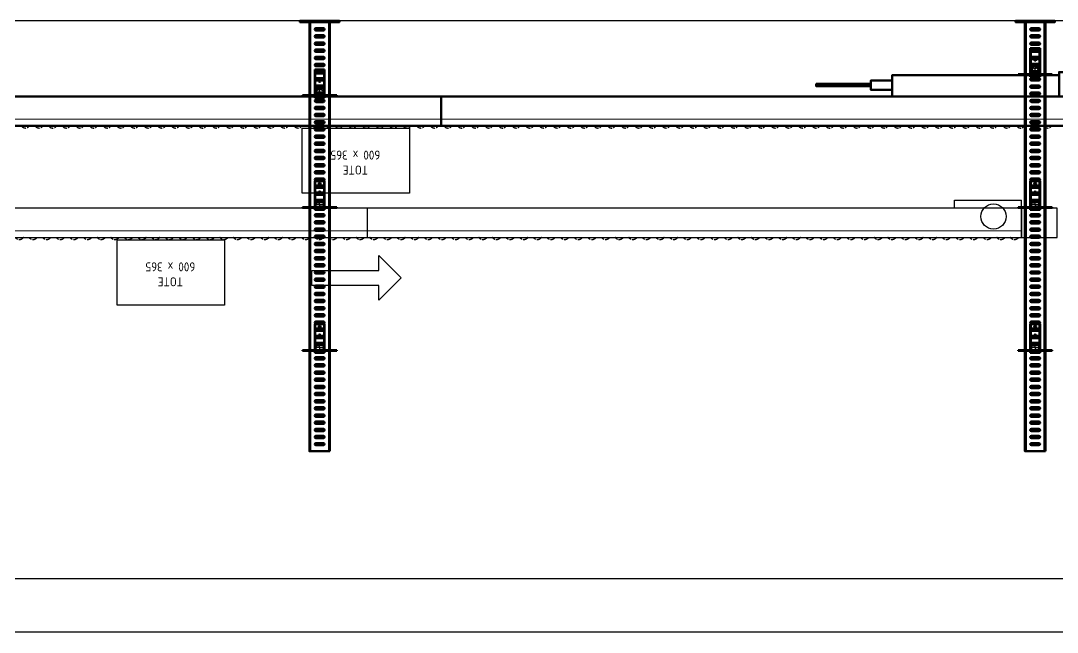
# Model space of a CAD drawing. Header units: millimetres. Extents: x 0 to 461941, y -159644 to 4828.
# Drawn here: x 221926 to 227721, y -145818 to -142398 of the extents above; entities that cross this region are included whole.
import ezdxf

# ---------------------------------------------------------------- set-up
doc = ezdxf.new("R2010")
doc.units = ezdxf.units.MM
for name, pattern in [('Xref Conv Decant Empty Tote$0$AM_ISO02W050', [7.5, 6, -1.5]), ('Xref Conv Decant Empty Tote$0$H', [6, 4, -2]), ('Xref Conv Decant Product Tote$0$AM_ISO02W050', [7.5, 6, -1.5]), ('Xref Conv Decant Product Tote$0$MultiDeck$0$Conveyor - Ground 940 aisles$0$HIDDEN', [9.525, 6.35, -3.175])]:
    doc.linetypes.add(name, pattern=pattern)
for name, color, linetype in [('AM_BOR', 4, 'Continuous'), ('Xref Conv Decant Empty Tote$0$B', 4, 'Continuous'), ('Xref Conv Decant Empty Tote$0$Conv - Empty Tote', 35, 'Continuous'), ('Xref Conv Decant Empty Tote$0$Conveyor Detail', 150, 'Continuous'), ('Xref Conv Decant Empty Tote$0$H', 8, 'Xref Conv Decant Empty Tote$0$H'), ('Xref Conv Decant Empty Tote$0$Mezz', 1, 'Continuous'), ('Xref Conv Decant Empty Tote$0$Tote', 7, 'Continuous'), ('Xref Conv Decant Product Tote$0$B', 4, 'Continuous'), ('Xref Conv Decant Product Tote$0$Conveyor Detail', 150, 'Continuous'), ('Xref Conv Decant Product Tote$0$MultiDeck$0$Conveyor - Ground 940 aisles$0$D', 7, 'Continuous'), ('Xref Conv Decant Product Tote$0$MultiDeck$0$Conveyor - Ground 940 aisles$0$H', 7, 'Xref Conv Decant Product Tote$0$MultiDeck$0$Conveyor - Ground 940 aisles$0$HIDDEN'), ('Xref Conv Decant Product Tote$0$Tote', 7, 'Continuous')]:
    doc.layers.add(name, color=color, linetype=linetype)
for name, color, linetype, lineweight in [('Xref Conv Decant Empty Tote$0$Hidden', 9, 'Xref Conv Decant Empty Tote$0$AM_ISO02W050', 25), ('Xref Conv Decant Product Tote$0$Conv- Product decant', 3, 'Continuous', 50), ('Xref Conv Decant Product Tote$0$Hidden', 9, 'Xref Conv Decant Product Tote$0$AM_ISO02W050', 25)]:
    doc.layers.add(name, color=color, linetype=linetype, lineweight=lineweight)
doc.styles.add('Xref Conv Decant Empty Tote$0$STANDARD', font='ISOCP.SHX')
doc.styles.add('Xref Conv Decant Product Tote$0$STANDARD', font='ISOCP.SHX')

# ---------------------------------------------------------------- blocks, each defined once
blk = doc.blocks.new('*U158')
blk.add_lwpolyline([(0, 0), (84124.8, 0), (84124.8, -163.5), (0, -163.5)], close=True)
at = {"layer": 'Xref Conv Decant Empty Tote$0$Conveyor Detail', "const_width": 5}
blk.add_lwpolyline([(0, -37), (84124.8, -37)], dxfattribs=at)
at = {"layer": 'Xref Conv Decant Empty Tote$0$Hidden', "ltscale": 5}
for centre in [(78524.1, -12), (78600.3, -12), (78676.5, -12), (78752.7, -12), (78828.9, -12), (78905.1, -12), (78981.3, -12), (79057.5, -12), (79133.7, -12), (79209.9, -12), (79286.1, -12), (79362.3, -12), (79438.5, -12), (79514.7, -12), (79590.9, -12), (79667.1, -12), (79743.3, -12), (79819.5, -12), (79895.7, -12), (79971.9, -12), (80048.1, -12), (80124.3, -12), (80200.5, -12), (80276.7, -12), (80352.9, -12), (80429.1, -12), (80505.3, -12), (80581.5, -12), (80657.7, -12), (80733.9, -12), (80810.1, -12), (80886.3, -12), (80962.5, -12), (81038.7, -12), (81114.9, -12), (81191.1, -12), (81267.3, -12), (81343.5, -12), (81419.7, -12), (81495.9, -12), (81572.1, -12), (81648.3, -12), (81724.5, -12), (81800.7, -12), (81876.9, -12), (81953.1, -12), (82029.3, -12), (82105.5, -12), (82181.7, -12), (82257.9, -12), (82334.1, -12), (82410.3, -12), (82486.5, -12), (82562.7, -12), (82638.9, -12), (82715.1, -12), (82791.3, -12), (82867.5, -12), (82943.7, -12), (83019.9, -12), (83096.1, -12), (83172.3, -12), (83248.5, -12), (83324.7, -12), (83400.9, -12), (83477.1, -12), (83553.3, -12), (83629.5, -12), (83705.7, -12), (83781.9, -12), (83858.1, -12), (83934.3, -12), (84010.5, -12), (84086.7, -12)]:
    blk.add_arc(centre, 25, 28.6854, 151.3146, dxfattribs=at)
blk = doc.blocks.new('*U145')
at = {"color": 0, "linetype": 'Continuous'}
blk.add_lwpolyline([(0, 0), (125, 125), (125, 42.5), (500, 42.5), (500, -42.5), (125, -42.5), (125, -125)], close=True, dxfattribs=at)
blk = doc.blocks.new('Xref Conv Decant Empty Tote$0$Tote side 600 x 365')
at = {"layer": 'Xref Conv Decant Empty Tote$0$Tote'}
blk.add_lwpolyline([(600, 365), (600, 0), (0, 0), (0, 365)], close=True, dxfattribs=at)
at = {"layer": 'Xref Conv Decant Empty Tote$0$Tote', "insert": (124.2, 259.8), "char_height": 50, "attachment_point": 1, "style": 'Xref Conv Decant Empty Tote$0$STANDARD'}
blk.add_mtext_dynamic_manual_height_columns('\\pi107.5;TOTE\\P\\pi39.971;600 x 365', width=355.005, gutter_width=12.5, heights=[0], dxfattribs=at)
blk = doc.blocks.new('Xref Conv Decant Empty Tote$0$9265 RetureRoller')
at = {"linetype": 'Continuous'}
for p, q in [((0, 0), (0, -45)), ((374, 0), (374, -45)), ((374, -45), (0, -45))]:
    blk.add_line(p, q, dxfattribs=at)
blk.add_line((0, 0), (374, 0))
at = {"layer": 'Xref Conv Decant Empty Tote$0$H', "linetype": 'Continuous'}
blk.add_circle((155.6, 46.3), 70.6, dxfattribs=at)
blk = doc.blocks.new('Xref Conv Decant Empty Tote')
at = {"layer": 'Xref Conv Decant Empty Tote$0$B'}
blk.add_line((242903.7, -142397.6), (134788.8, -142397.6), dxfattribs=at)
at = {"layer": 'Xref Conv Decant Empty Tote$0$Conv - Empty Tote'}
for p, q in [((223862.4, -143446.1), (223862.4, -143609.6)), ((227520, -143446.1), (227520, -143609.6))]:
    blk.add_line(p, q, dxfattribs=at)
blk.add_lwpolyline([(227720, -143446.1), (227520, -143446.1), (227520, -143609.6), (227720, -143609.6)], close=True, dxfattribs=at)
at = {"layer": 'Xref Conv Decant Empty Tote$0$Mezz'}
blk.add_lwpolyline([(144253.6, -145517.6), (239475.4, -145517.6), (239475.4, -145817.6), (144253.6, -145817.6)], close=True, dxfattribs=at)
at = {"layer": 'Xref Conv Decant Empty Tote$0$Conv - Empty Tote', "rotation": 180}
for name, p in [('Xref Conv Decant Empty Tote$0$9265 RetureRoller', (227520, -143446.1)), ('*U145', (224053.3, -143836))]:
    blk.add_blockref(name, p, dxfattribs=at)
at = {"layer": 'Xref Conv Decant Empty Tote$0$Conv - Empty Tote', "xscale": -1, "rotation": 180}
blk.add_blockref('*U158', (143395.2, -143609.6), dxfattribs=at)
at = {"layer": 'Xref Conv Decant Empty Tote$0$Tote', "rotation": 180}
blk.add_blockref('Xref Conv Decant Empty Tote$0$Tote side 600 x 365', (223065.6, -143622.6), dxfattribs=at)
blk = doc.blocks.new('Xref Conv Decant Product Tote$0$Tote side 600 x 365')
at = {"layer": 'Xref Conv Decant Product Tote$0$Tote'}
blk.add_lwpolyline([(600, 365), (600, 0), (0, 0), (0, 365)], close=True, dxfattribs=at)
at = {"layer": 'Xref Conv Decant Product Tote$0$Tote', "insert": (124.2, 259.8), "char_height": 50, "attachment_point": 1, "style": 'Xref Conv Decant Product Tote$0$STANDARD'}
blk.add_mtext_dynamic_manual_height_columns('\\pi107.5;TOTE\\P\\pi39.971;600 x 365', width=355.005, gutter_width=12.5, heights=[0], dxfattribs=at)
blk = doc.blocks.new('*U286')
blk.add_lwpolyline([(0, 0), (-32308.8, 0), (-32308.8, 163.5), (0, 163.5)], close=True)
at = {"layer": 'Xref Conv Decant Product Tote$0$Conveyor Detail', "const_width": 5}
blk.add_lwpolyline([(0, 37), (-32308.8, 37)], dxfattribs=at)
at = {"layer": 'Xref Conv Decant Product Tote$0$Hidden', "ltscale": 5}
for centre in [(-5981.7, 12), (-5905.5, 12), (-5829.3, 12), (-5753.1, 12), (-5676.9, 12), (-5600.7, 12), (-5524.5, 12), (-5448.3, 12), (-5372.1, 12), (-5295.9, 12), (-5219.7, 12), (-5143.5, 12), (-5067.3, 12), (-4991.1, 12), (-4914.9, 12), (-4838.7, 12), (-4762.5, 12), (-4686.3, 12), (-4610.1, 12), (-4533.9, 12), (-4457.7, 12), (-4381.5, 12), (-4305.3, 12), (-4229.1, 12), (-4152.9, 12), (-4076.7, 12), (-4000.5, 12), (-3924.3, 12), (-3848.1, 12), (-3771.9, 12), (-3695.7, 12), (-3619.5, 12), (-3543.3, 12), (-3467.1, 12), (-3390.9, 12), (-3314.7, 12), (-3238.5, 12), (-3162.3, 12), (-3086.1, 12), (-3009.9, 12), (-2933.7, 12), (-2857.5, 12), (-2781.3, 12), (-2705.1, 12), (-2628.9, 12), (-2552.7, 12), (-2476.5, 12), (-2400.3, 12), (-2324.1, 12), (-2247.9, 12), (-2171.7, 12), (-2095.5, 12), (-2019.3, 12), (-1943.1, 12), (-1866.9, 12), (-1790.7, 12), (-1714.5, 12), (-1638.3, 12), (-1562.1, 12), (-1485.9, 12), (-1409.7, 12), (-1333.5, 12), (-1257.3, 12), (-1181.1, 12), (-1104.9, 12), (-1028.7, 12), (-952.5, 12), (-876.3, 12), (-800.1, 12), (-723.9, 12), (-647.7, 12), (-571.5, 12), (-495.3, 12), (-419.1, 12), (-342.9, 12), (-266.7, 12)]:
    blk.add_arc(centre, 25, 208.6854, 331.3146, dxfattribs=at)
blk = doc.blocks.new('Xref Conv Decant Product Tote$0$MCS Tape Drive (Standard) Side')
for points in [[(0, 0), (203.2, 0), (203.2, -136.5), (0, -136.5)], [(203.2, 0), (1136.6, 0), (1136.6, -118.3), (203.2, -118.3)], [(1136.6, -37.9), (1255.7, -37.9), (1255.7, -88.7), (1136.6, -88.7)], [(1255.7, -57), (1560.5, -57), (1560.5, -69.7), (1255.7, -69.7)]]:
    blk.add_lwpolyline(points, close=True)
at = {"const_width": 37.5}
for points in [[(101.6, -87, -0.414214), (82.9, -68.3, -0.414213)], [(101.6, -49.5, -0.414214), (120.3, -68.3, -0.414213)]]:
    blk.add_lwpolyline(points, format="xyb", dxfattribs=at)
for points in [[(101.6, -30.8), (101.6, -68.3)], [(101.6, -68.3), (64.1, -68.3)], [(139.1, -68.3), (101.6, -68.3)], [(101.6, -68.3), (101.6, -105.8)]]:
    blk.add_lwpolyline(points)
blk.add_circle((101.6, -68.3), 37.5)
blk = doc.blocks.new('Xref Conv Decant Product Tote$0$SLOT (0deg)')
blk.add_lwpolyline([(-21, 6.5, 1), (-21, -6.5), (21, -6.5, 1), (21, 6.5)], format="xyb", close=True)
blk = doc.blocks.new('*U385')
for p, q in [((-95.2, 18.7), (-29.9, 18.7)), ((-95.2, 18.7), (-95.2, 13.7)), ((-95.2, 13.7), (-29.9, 13.7)), ((-27.5, 28.5), (27.5, 28.5)), ((-27.5, -131.5), (-27.5, 28.5)), ((-24.5, -131.5), (-24.5, 28.5)), ((24.5, -131.5), (24.5, 28.5)), ((27.5, -131.5), (27.5, 28.5)), ((30, 18.7), (95.2, 18.7)), ((95.2, 13.7), (30, 13.7)), ((95.2, 18.7), (95.2, 13.7)), ((-27.5, -131.5), (27.5, -131.5))]:
    blk.add_line(p, q)
for centre in [(0, -67.5), (0, -118.5)]:
    blk.add_circle(centre, 5.5)
for centre, start, end in [((-29.9, 10.5), 0, 90), ((30, 10.5), 90, 180)]:
    blk.add_arc(centre, 3.2, start, end)
at = {"layer": 'Xref Conv Decant Product Tote$0$MultiDeck$0$Conveyor - Ground 940 aisles$0$D', "linetype": 'Xref Conv Decant Product Tote$0$MultiDeck$0$Conveyor - Ground 940 aisles$0$HIDDEN'}
for p, q in [((-26.8, 10.5), (-26.8, -1.6)), ((-21.8, 10.5), (-21.8, -1.5)), ((21.8, 10.5), (21.8, -1.5)), ((26.8, 10.5), (26.8, -1.6))]:
    blk.add_line(p, q, dxfattribs=at)
at = {"layer": 'Xref Conv Decant Product Tote$0$MultiDeck$0$Conveyor - Ground 940 aisles$0$D'}
for p, q in [((-2, 0), (-21, 0)), ((-1, 0), (1, 0)), ((0, 2), (0, 21)), ((0, -1), (0, 1)), ((2, 0), (21, 0)), ((0, -2), (0, -21)), ((-4, -67.5), (-7.5, -67.5)), ((-2, -67.5), (2, -67.5)), ((0, -63.5), (0, -60)), ((0, -69.5), (0, -65.5)), ((0, -71.5), (0, -75)), ((0, -114.5), (0, -111)), ((4, -67.5), (7.5, -67.5)), ((-4, -118.5), (-7.5, -118.5)), ((-2, -118.5), (2, -118.5)), ((0, -120.5), (0, -116.5)), ((0, -122.5), (0, -126)), ((4, -118.5), (7.5, -118.5))]:
    blk.add_line(p, q, dxfattribs=at)
at = {"layer": 'Xref Conv Decant Product Tote$0$MultiDeck$0$Conveyor - Ground 940 aisles$0$D', "linetype": 'Xref Conv Decant Product Tote$0$MultiDeck$0$Conveyor - Ground 940 aisles$0$HIDDEN'}
blk.add_circle((0, 0), 20, dxfattribs=at)
for centre, radius, start, end in [((-29.9, 10.5), 8.2, 0, 90), ((30, 10.5), 8.2, 90, 180), ((0, 0), 26.8, 183.50044, 356.49956), ((0, 0), 21.8, 183.8813, 356.1187)]:
    blk.add_arc(centre, radius, start, end, dxfattribs=at)
at = {"layer": 'Xref Conv Decant Product Tote$0$MultiDeck$0$Conveyor - Ground 940 aisles$0$H'}
for p, q in [((-88.7, 18.7), (-88.7, 13.7)), ((-63.7, 18.7), (-63.7, 13.7)), ((63.7, 18.7), (63.7, 13.7)), ((88.7, 18.7), (88.7, 13.7))]:
    blk.add_line(p, q, dxfattribs=at)
blk = doc.blocks.new('*U388')
for p, q in [((-52.5, 2408), (-52.5, 8)), ((52.5, 8), (52.5, 2408))]:
    blk.add_line(p, q)
for points in [[(-57.5, 2408), (57.5, 2408), (57.5, 8), (-57.5, 8)], [(-110, 0), (110, 0), (110, 8), (-110, 8)]]:
    blk.add_lwpolyline(points, close=True)
at = {"layer": 'Xref Conv Decant Product Tote$0$Hidden'}
for p, q in [((-90, 8), (-90, 0)), ((-76, 8), (-76, 0)), ((76, 8), (76, 0)), ((90, 8), (90, 0))]:
    blk.add_line(p, q, dxfattribs=at)
for name, p in [('Xref Conv Decant Product Tote$0$SLOT (0deg)', (0, 2368)), ('Xref Conv Decant Product Tote$0$SLOT (0deg)', (0, 2328)), ('Xref Conv Decant Product Tote$0$SLOT (0deg)', (0, 2288)), ('Xref Conv Decant Product Tote$0$SLOT (0deg)', (0, 2248)), ('Xref Conv Decant Product Tote$0$SLOT (0deg)', (0, 2208)), ('Xref Conv Decant Product Tote$0$SLOT (0deg)', (0, 2168)), ('Xref Conv Decant Product Tote$0$SLOT (0deg)', (0, 2128)), ('Xref Conv Decant Product Tote$0$SLOT (0deg)', (0, 2088)), ('Xref Conv Decant Product Tote$0$SLOT (0deg)', (0, 2048)), ('Xref Conv Decant Product Tote$0$SLOT (0deg)', (0, 2008)), ('Xref Conv Decant Product Tote$0$SLOT (0deg)', (0, 1968)), ('Xref Conv Decant Product Tote$0$SLOT (0deg)', (0, 1928)), ('Xref Conv Decant Product Tote$0$SLOT (0deg)', (0, 1888)), ('Xref Conv Decant Product Tote$0$SLOT (0deg)', (0, 1848)), ('Xref Conv Decant Product Tote$0$SLOT (0deg)', (0, 1808)), ('Xref Conv Decant Product Tote$0$SLOT (0deg)', (0, 1768)), ('Xref Conv Decant Product Tote$0$SLOT (0deg)', (0, 1728)), ('Xref Conv Decant Product Tote$0$SLOT (0deg)', (0, 1688)), ('Xref Conv Decant Product Tote$0$SLOT (0deg)', (0, 1648)), ('Xref Conv Decant Product Tote$0$SLOT (0deg)', (0, 1608)), ('Xref Conv Decant Product Tote$0$SLOT (0deg)', (0, 1568)), ('Xref Conv Decant Product Tote$0$SLOT (0deg)', (0, 1528)), ('Xref Conv Decant Product Tote$0$SLOT (0deg)', (0, 1488)), ('Xref Conv Decant Product Tote$0$SLOT (0deg)', (0, 1448)), ('Xref Conv Decant Product Tote$0$SLOT (0deg)', (0, 1408)), ('Xref Conv Decant Product Tote$0$SLOT (0deg)', (0, 1368)), ('Xref Conv Decant Product Tote$0$SLOT (0deg)', (0, 1328)), ('Xref Conv Decant Product Tote$0$SLOT (0deg)', (0, 1288)), ('Xref Conv Decant Product Tote$0$SLOT (0deg)', (0, 1248)), ('Xref Conv Decant Product Tote$0$SLOT (0deg)', (0, 1208)), ('Xref Conv Decant Product Tote$0$SLOT (0deg)', (0, 1168)), ('Xref Conv Decant Product Tote$0$SLOT (0deg)', (0, 1128)), ('*U385', (0, 1028.5)), ('Xref Conv Decant Product Tote$0$SLOT (0deg)', (0, 1088)), ('Xref Conv Decant Product Tote$0$SLOT (0deg)', (0, 1048)), ('Xref Conv Decant Product Tote$0$SLOT (0deg)', (0, 1008)), ('Xref Conv Decant Product Tote$0$SLOT (0deg)', (0, 968)), ('Xref Conv Decant Product Tote$0$SLOT (0deg)', (0, 928)), ('Xref Conv Decant Product Tote$0$SLOT (0deg)', (0, 888)), ('Xref Conv Decant Product Tote$0$SLOT (0deg)', (0, 848)), ('Xref Conv Decant Product Tote$0$SLOT (0deg)', (0, 808)), ('Xref Conv Decant Product Tote$0$SLOT (0deg)', (0, 768)), ('Xref Conv Decant Product Tote$0$SLOT (0deg)', (0, 728)), ('Xref Conv Decant Product Tote$0$SLOT (0deg)', (0, 688)), ('Xref Conv Decant Product Tote$0$SLOT (0deg)', (0, 648)), ('Xref Conv Decant Product Tote$0$SLOT (0deg)', (0, 608)), ('Xref Conv Decant Product Tote$0$SLOT (0deg)', (0, 568)), ('Xref Conv Decant Product Tote$0$SLOT (0deg)', (0, 528)), ('Xref Conv Decant Product Tote$0$SLOT (0deg)', (0, 488)), ('Xref Conv Decant Product Tote$0$SLOT (0deg)', (0, 448)), ('Xref Conv Decant Product Tote$0$SLOT (0deg)', (0, 408)), ('Xref Conv Decant Product Tote$0$SLOT (0deg)', (0, 368)), ('*U385', (0, 285.2)), ('Xref Conv Decant Product Tote$0$SLOT (0deg)', (0, 328)), ('Xref Conv Decant Product Tote$0$SLOT (0deg)', (0, 288)), ('Xref Conv Decant Product Tote$0$SLOT (0deg)', (0, 248)), ('Xref Conv Decant Product Tote$0$SLOT (0deg)', (0, 208)), ('Xref Conv Decant Product Tote$0$SLOT (0deg)', (0, 168)), ('Xref Conv Decant Product Tote$0$SLOT (0deg)', (0, 128)), ('Xref Conv Decant Product Tote$0$SLOT (0deg)', (0, 88)), ('Xref Conv Decant Product Tote$0$SLOT (0deg)', (0, 48))]:
    blk.add_blockref(name, p)
blk = doc.blocks.new('*U389')
for p, q in [((-52.5, 2408), (-52.5, 8)), ((52.5, 8), (52.5, 2408))]:
    blk.add_line(p, q)
for points in [[(-57.5, 2408), (57.5, 2408), (57.5, 8), (-57.5, 8)], [(-110, 0), (110, 0), (110, 8), (-110, 8)]]:
    blk.add_lwpolyline(points, close=True)
at = {"layer": 'Xref Conv Decant Product Tote$0$Hidden'}
for p, q in [((-90, 8), (-90, 0)), ((-76, 8), (-76, 0)), ((76, 8), (76, 0)), ((90, 8), (90, 0))]:
    blk.add_line(p, q, dxfattribs=at)
for name, p in [('Xref Conv Decant Product Tote$0$SLOT (0deg)', (0, 2368)), ('Xref Conv Decant Product Tote$0$SLOT (0deg)', (0, 2328)), ('Xref Conv Decant Product Tote$0$SLOT (0deg)', (0, 2288)), ('Xref Conv Decant Product Tote$0$SLOT (0deg)', (0, 2248)), ('Xref Conv Decant Product Tote$0$SLOT (0deg)', (0, 2208)), ('Xref Conv Decant Product Tote$0$SLOT (0deg)', (0, 2168)), ('Xref Conv Decant Product Tote$0$SLOT (0deg)', (0, 2128)), ('Xref Conv Decant Product Tote$0$SLOT (0deg)', (0, 2088)), ('Xref Conv Decant Product Tote$0$SLOT (0deg)', (0, 2048)), ('Xref Conv Decant Product Tote$0$SLOT (0deg)', (0, 2008)), ('Xref Conv Decant Product Tote$0$SLOT (0deg)', (0, 1968)), ('Xref Conv Decant Product Tote$0$SLOT (0deg)', (0, 1928)), ('Xref Conv Decant Product Tote$0$SLOT (0deg)', (0, 1888)), ('Xref Conv Decant Product Tote$0$SLOT (0deg)', (0, 1848)), ('Xref Conv Decant Product Tote$0$SLOT (0deg)', (0, 1808)), ('Xref Conv Decant Product Tote$0$SLOT (0deg)', (0, 1768)), ('Xref Conv Decant Product Tote$0$SLOT (0deg)', (0, 1728)), ('Xref Conv Decant Product Tote$0$SLOT (0deg)', (0, 1688)), ('Xref Conv Decant Product Tote$0$SLOT (0deg)', (0, 1648)), ('Xref Conv Decant Product Tote$0$SLOT (0deg)', (0, 1608)), ('Xref Conv Decant Product Tote$0$SLOT (0deg)', (0, 1568)), ('Xref Conv Decant Product Tote$0$SLOT (0deg)', (0, 1528)), ('Xref Conv Decant Product Tote$0$SLOT (0deg)', (0, 1488)), ('Xref Conv Decant Product Tote$0$SLOT (0deg)', (0, 1448)), ('Xref Conv Decant Product Tote$0$SLOT (0deg)', (0, 1408)), ('Xref Conv Decant Product Tote$0$SLOT (0deg)', (0, 1368)), ('Xref Conv Decant Product Tote$0$SLOT (0deg)', (0, 1328)), ('Xref Conv Decant Product Tote$0$SLOT (0deg)', (0, 1288)), ('Xref Conv Decant Product Tote$0$SLOT (0deg)', (0, 1248)), ('Xref Conv Decant Product Tote$0$SLOT (0deg)', (0, 1208)), ('Xref Conv Decant Product Tote$0$SLOT (0deg)', (0, 1168)), ('Xref Conv Decant Product Tote$0$SLOT (0deg)', (0, 1128)), ('*U385', (0, 1028.5)), ('Xref Conv Decant Product Tote$0$SLOT (0deg)', (0, 1088)), ('Xref Conv Decant Product Tote$0$SLOT (0deg)', (0, 1048)), ('Xref Conv Decant Product Tote$0$SLOT (0deg)', (0, 1008)), ('Xref Conv Decant Product Tote$0$SLOT (0deg)', (0, 968)), ('Xref Conv Decant Product Tote$0$SLOT (0deg)', (0, 928)), ('Xref Conv Decant Product Tote$0$SLOT (0deg)', (0, 888)), ('Xref Conv Decant Product Tote$0$SLOT (0deg)', (0, 848)), ('Xref Conv Decant Product Tote$0$SLOT (0deg)', (0, 808)), ('Xref Conv Decant Product Tote$0$SLOT (0deg)', (0, 768)), ('Xref Conv Decant Product Tote$0$SLOT (0deg)', (0, 728)), ('Xref Conv Decant Product Tote$0$SLOT (0deg)', (0, 688)), ('Xref Conv Decant Product Tote$0$SLOT (0deg)', (0, 648)), ('Xref Conv Decant Product Tote$0$SLOT (0deg)', (0, 608)), ('Xref Conv Decant Product Tote$0$SLOT (0deg)', (0, 568)), ('Xref Conv Decant Product Tote$0$SLOT (0deg)', (0, 528)), ('Xref Conv Decant Product Tote$0$SLOT (0deg)', (0, 488)), ('*U385', (0, 403.5)), ('Xref Conv Decant Product Tote$0$SLOT (0deg)', (0, 448)), ('Xref Conv Decant Product Tote$0$SLOT (0deg)', (0, 408)), ('Xref Conv Decant Product Tote$0$SLOT (0deg)', (0, 368)), ('Xref Conv Decant Product Tote$0$SLOT (0deg)', (0, 328)), ('Xref Conv Decant Product Tote$0$SLOT (0deg)', (0, 288)), ('Xref Conv Decant Product Tote$0$SLOT (0deg)', (0, 248)), ('Xref Conv Decant Product Tote$0$SLOT (0deg)', (0, 208)), ('Xref Conv Decant Product Tote$0$SLOT (0deg)', (0, 168)), ('Xref Conv Decant Product Tote$0$SLOT (0deg)', (0, 128)), ('Xref Conv Decant Product Tote$0$SLOT (0deg)', (0, 88)), ('Xref Conv Decant Product Tote$0$SLOT (0deg)', (0, 48))]:
    blk.add_blockref(name, p)
blk = doc.blocks.new('Xref Conv Decant Product Tote')
at = {"layer": 'Xref Conv Decant Product Tote$0$B'}
blk.add_line((242903.7, -142397.6), (134788.8, -142397.6), dxfattribs=at)
at = {"layer": 'Xref Conv Decant Product Tote$0$Conv- Product decant'}
blk.add_line((224276.4, -142821.1), (224276.4, -142984.6), dxfattribs=at)
at = {"layer": 'Xref Conv Decant Product Tote$0$Conv- Product decant', "rotation": 180}
for name, p in [('*U389', (223597.5, -142397.6)), ('*U388', (227597.5, -142397.6)), ('Xref Conv Decant Product Tote$0$MCS Tape Drive (Standard) Side', (227934, -142821.1)), ('*U385', (223597.5, -144225.6)), ('*U385', (227597.5, -144225.6))]:
    blk.add_blockref(name, p, dxfattribs=at)
at = {"layer": 'Xref Conv Decant Product Tote$0$Conv- Product decant'}
blk.add_blockref('*U286', (227934, -142984.6), dxfattribs=at)
at = {"layer": 'Xref Conv Decant Product Tote$0$Tote', "rotation": 180}
blk.add_blockref('Xref Conv Decant Product Tote$0$Tote side 600 x 365', (224099.9, -142997.6), dxfattribs=at)

msp = doc.modelspace()

# ---------------------------------------------------------------- block references
for name in ['Xref Conv Decant Empty Tote', 'Xref Conv Decant Product Tote']:
    msp.add_blockref(name, (0, 0))
at = {"layer": 'AM_BOR'}
msp.add_blockref('Xref Conv Decant Product Tote', (0, 0), dxfattribs=at)

doc.saveas('drawing.dxf')
